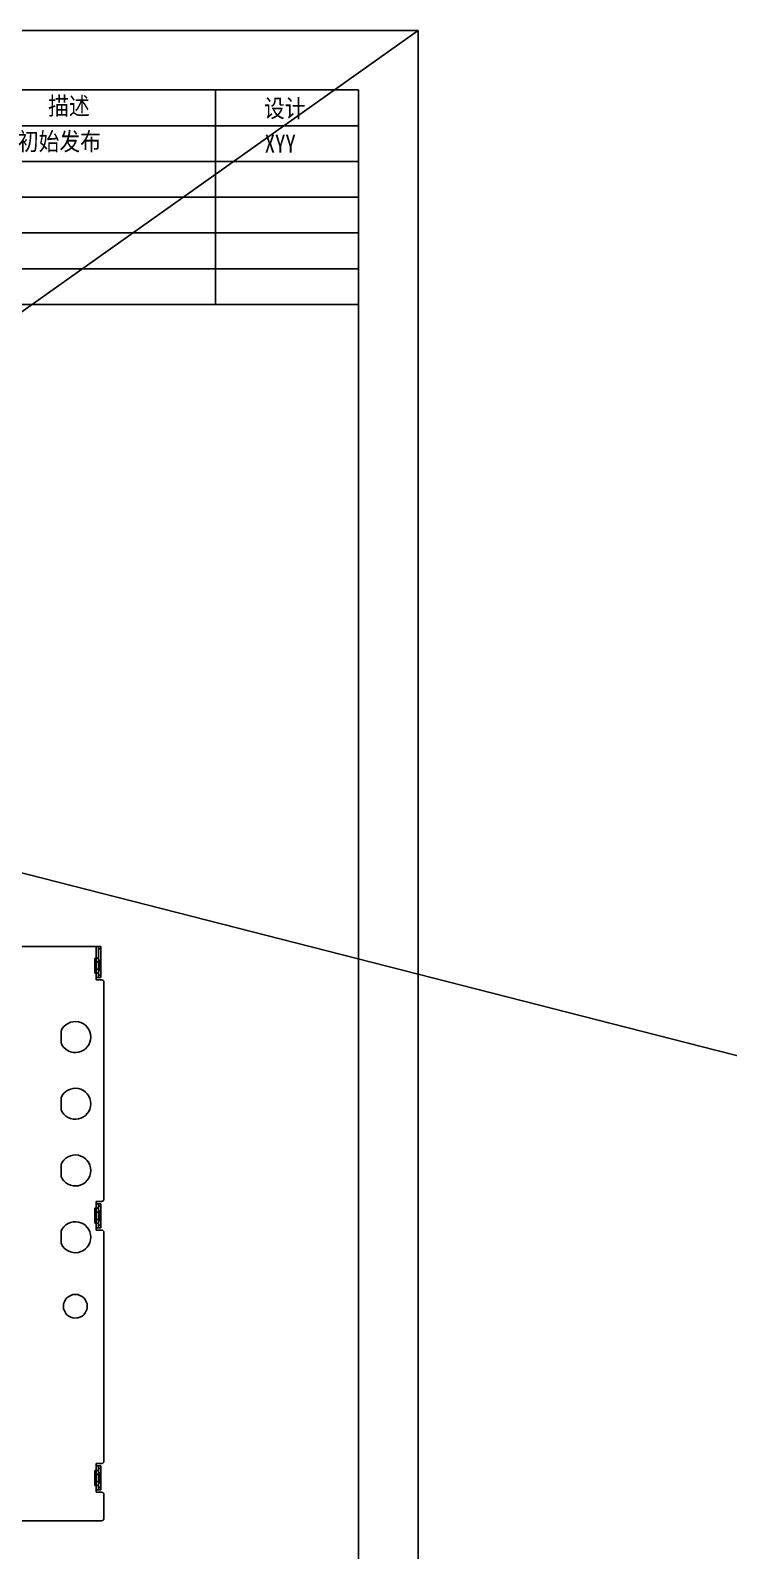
# Model space of a CAD drawing. Header units: millimetres. Extents: x 0 to 8948, y -1340 to 1100.
# Drawn here: x 1387 to 1680, y 462 to 1100 of the extents above; entities that cross this region are included whole.
import ezdxf

# ---------------------------------------------------------------- set-up
doc = ezdxf.new("R2010")
doc.units = ezdxf.units.MM
doc.header["$LTSCALE"] = 85.25
doc.linetypes.add('HIDDEN', pattern=[0.2, 0.1, -0.1])
doc.layers.get('0').update_dxf_attribs({"linetype": 'CONTINUOUS'})
doc.layers.add('02___PRT_ALL_AXES', color=7, linetype='CONTINUOUS')
doc.layers.add('DEFAULT_2', color=8, linetype='HIDDEN')
doc.styles.get("Standard").update_dxf_attribs({"font": 'txt', "width": 0.85})

msp = doc.modelspace()

# ---------------------------------------------------------------- linework, layer by layer
at = {"color": 7, "linetype": 'Continuous'}
for p, q in [((0, 1100), (1550, 1100)), ((1550, 0), (1550, 1100)), ((1376.693, 715.614), (1416.943, 715.614)), ((1414.943, 710.764), (1414.943, 715.614)), ((1415.943, 702.614), (1415.943, 715.614)), ((1415.943, 714.614), (1416.943, 714.614)), ((1415.943, 710.764), (1414.443, 710.764)), ((1414.443, 710.764), (1414.443, 704.464)), ((1415.943, 704.464), (1414.443, 704.464)), ((1414.943, 701.614), (1414.943, 704.464)), ((1414.943, 702.614), (1416.943, 702.614)), ((1415.943, 703.614), (1416.943, 703.614)), ((1417.193, 701.614), (1414.943, 701.614)), ((1418.193, 609.614), (1418.193, 700.614)), ((1417.193, 608.614), (1414.943, 608.614)), ((1414.943, 605.764), (1414.943, 608.614)), ((1414.943, 607.614), (1416.943, 607.614)), ((1415.943, 597.614), (1415.943, 607.614)), ((1415.943, 606.614), (1416.943, 606.614)), ((1415.943, 605.764), (1414.443, 605.764)), ((1414.443, 605.764), (1414.443, 599.464)), ((1415.943, 599.464), (1414.443, 599.464)), ((1414.943, 596.614), (1414.943, 599.464)), ((1414.943, 597.614), (1416.943, 597.614)), ((1417.193, 596.614), (1414.943, 596.614)), ((1415.943, 598.614), (1416.943, 598.614)), ((1418.193, 595.614), (1418.193, 499.614)), ((1417.193, 498.614), (1414.943, 498.614)), ((1414.943, 495.764), (1414.943, 498.614)), ((1414.943, 497.614), (1416.943, 497.614)), ((1415.943, 487.614), (1415.943, 497.614)), ((1415.943, 495.764), (1414.443, 495.764)), ((1414.443, 495.764), (1414.443, 489.464)), ((1415.943, 496.614), (1416.943, 496.614)), ((1415.943, 489.464), (1414.443, 489.464)), ((1414.943, 486.614), (1414.943, 489.464)), ((1414.943, 487.614), (1416.943, 487.614)), ((1417.193, 486.614), (1414.943, 486.614)), ((1415.943, 488.614), (1416.943, 488.614)), ((1418.193, 485.614), (1418.193, 475.614)), ((1376.693, 474.614), (1417.193, 474.614))]:
    msp.add_line(p, q, dxfattribs=at)
for p, q in [((0, 1100), (4304.922, 0)), ((0, 0), (1550, 1100))]:
    msp.add_line(p, q)
at = {"color": 3, "linetype": 'Continuous'}
for p, q in [((1416.943, 715.614), (1416.943, 702.614)), ((1416.943, 607.614), (1416.943, 597.614)), ((1416.943, 497.614), (1416.943, 487.614))]:
    msp.add_line(p, q, dxfattribs=at)
at = {"color": 7, "linetype": 'Continuous'}
msp.add_lwpolyline([(25, 25), (1525, 25), (1525, 1075), (25, 1075)], close=True, dxfattribs=at)
for points in [[(1525, 1045), (1285, 1045), (1285, 1030), (1525, 1030), (1525, 1075), (1285, 1075), (1285, 1060)], [(1465, 1075), (1465, 1030), (1465, 985)], [(1285, 1045), (1285, 1060), (1525, 1060)], [(1525, 1000), (1285, 1000), (1285, 1015), (1525, 1015)], [(1285, 1000), (1285, 985), (1525, 985)]]:
    msp.add_lwpolyline(points)
for centre, start, end in [((1417.193, 700.614), 0, 90), ((1417.193, 609.614), 270, 360), ((1417.193, 595.614), 0, 90), ((1417.193, 499.614), 270, 360), ((1417.193, 485.614), 0, 90), ((1417.193, 475.614), 270, 360)]:
    msp.add_arc(centre, 1, start, end, dxfattribs=at)
at = {"layer": '02___PRT_ALL_AXES', "color": 8, "linetype": 'HIDDEN'}
for p, q in [((1416.943, 709.714), (1415.943, 709.714)), ((1415.943, 705.514), (1415.943, 709.714)), ((1416.943, 705.514), (1416.943, 709.714)), ((1416.943, 705.514), (1415.943, 705.514)), ((1416.943, 604.714), (1415.943, 604.714)), ((1415.943, 600.514), (1415.943, 604.714)), ((1416.943, 600.514), (1415.943, 600.514)), ((1416.943, 600.514), (1416.943, 604.714)), ((1416.943, 494.714), (1415.943, 494.714)), ((1415.943, 490.514), (1415.943, 494.714)), ((1416.943, 490.514), (1416.943, 494.714)), ((1416.943, 490.514), (1415.943, 490.514))]:
    msp.add_line(p, q, dxfattribs=at)
at = {"layer": '02___PRT_ALL_AXES', "color": 7, "linetype": 'Continuous'}
for p, q in [((1400.193, 680.114), (1400.193, 675.114)), ((1400.193, 652.114), (1400.193, 647.114)), ((1400.193, 624.114), (1400.193, 619.114)), ((1400.193, 596.114), (1400.193, 591.114))]:
    msp.add_line(p, q, dxfattribs=at)
msp.add_circle((1406.193, 564.614), 5, dxfattribs=at)
for centre in [(1406.193, 677.614), (1406.193, 649.614), (1406.193, 621.614), (1406.193, 593.614)]:
    msp.add_arc(centre, 6.5, 202.619865, 157.380135, dxfattribs=at)
at = {"layer": 'DEFAULT_2', "color": 8, "linetype": 'HIDDEN'}
for p, q in [((1414.743, 709.114), (1414.443, 709.414)), ((1416.613, 709.114), (1414.743, 709.114)), ((1414.743, 709.114), (1414.743, 706.114)), ((1414.943, 704.464), (1414.943, 710.764)), ((1416.323, 709.739), (1415.943, 709.739)), ((1416.323, 709.514), (1416.813, 709.739)), ((1416.323, 705.489), (1416.323, 709.739)), ((1416.613, 709.114), (1416.913, 709.414)), ((1416.613, 709.114), (1416.613, 706.114)), ((1416.913, 709.739), (1416.813, 709.739)), ((1416.813, 709.739), (1416.813, 705.489)), ((1416.913, 705.489), (1416.913, 709.739)), ((1414.463, 707.551), (1414.443, 707.551)), ((1414.463, 707.55), (1414.443, 707.55)), ((1414.463, 707.523), (1414.443, 707.523)), ((1414.443, 707.518), (1414.463, 707.518)), ((1414.463, 707.512), (1414.443, 707.512)), ((1414.463, 707.51), (1414.443, 707.51)), ((1414.463, 707.504), (1414.443, 707.504)), ((1414.463, 707.503), (1414.443, 707.503)), ((1414.463, 707.478), (1414.443, 707.478)), ((1414.463, 707.471), (1414.443, 707.471)), ((1414.463, 707.444), (1414.443, 707.444)), ((1414.463, 707.399), (1414.443, 707.399)), ((1414.463, 707.387), (1414.443, 707.387)), ((1414.463, 707.363), (1414.443, 707.363)), ((1414.463, 707.353), (1414.443, 707.353)), ((1414.463, 707.353), (1414.443, 707.353)), ((1414.463, 707.337), (1414.443, 707.337)), ((1414.463, 707.259), (1414.443, 707.259)), ((1414.463, 707.256), (1414.443, 707.256)), ((1414.463, 707.251), (1414.443, 707.251)), ((1414.443, 707.251), (1414.463, 707.251)), ((1414.463, 707.244), (1414.443, 707.244)), ((1414.443, 707.222), (1414.463, 707.222)), ((1414.463, 707.222), (1414.443, 707.222)), ((1414.463, 707.221), (1414.443, 707.221)), ((1414.463, 707.211), (1414.443, 707.211)), ((1414.463, 707.171), (1414.443, 707.171)), ((1414.443, 707.17), (1414.463, 707.17)), ((1414.463, 707.03), (1414.443, 707.03)), ((1414.463, 707.018), (1414.443, 707.018)), ((1414.463, 706.859), (1414.443, 706.859)), ((1414.463, 706.852), (1414.443, 706.852)), ((1414.463, 706.824), (1414.443, 706.824)), ((1414.463, 706.812), (1414.443, 706.812)), ((1414.463, 706.783), (1414.443, 706.783)), ((1414.463, 706.776), (1414.443, 706.776)), ((1414.463, 706.748), (1414.443, 706.748)), ((1414.443, 706.713), (1414.463, 706.713)), ((1414.463, 706.584), (1414.443, 706.584)), ((1414.443, 706.576), (1414.463, 706.576)), ((1414.463, 706.546), (1414.443, 706.546)), ((1414.443, 706.528), (1414.463, 706.528)), ((1414.443, 706.518), (1414.463, 706.518)), ((1414.463, 706.505), (1414.443, 706.505)), ((1414.463, 706.477), (1414.443, 706.477)), ((1414.443, 706.459), (1414.463, 706.459)), ((1414.463, 706.383), (1414.443, 706.383)), ((1414.463, 706.382), (1414.443, 706.382)), ((1414.463, 706.375), (1414.443, 706.375)), ((1414.463, 706.346), (1414.443, 706.346)), ((1414.463, 706.307), (1414.443, 706.307)), ((1414.463, 706.305), (1414.443, 706.305)), ((1414.463, 706.295), (1414.443, 706.295)), ((1414.463, 706.294), (1414.443, 706.294)), ((1414.443, 706.283), (1414.463, 706.283)), ((1414.463, 706.271), (1414.443, 706.271)), ((1414.463, 706.26), (1414.443, 706.26)), ((1414.443, 706.236), (1414.463, 706.236)), ((1414.463, 706.229), (1414.443, 706.229)), ((1414.463, 706.17), (1414.443, 706.17)), ((1414.443, 706.162), (1414.463, 706.162)), ((1414.463, 706.129), (1414.443, 706.129)), ((1414.463, 706.128), (1414.443, 706.128)), ((1414.443, 706.127), (1414.463, 706.127)), ((1414.743, 706.114), (1414.443, 705.814)), ((1414.463, 706.113), (1414.443, 706.113)), ((1414.463, 706.101), (1414.443, 706.101)), ((1414.463, 706.098), (1414.443, 706.098)), ((1414.463, 706.097), (1414.443, 706.097)), ((1414.463, 706.088), (1414.443, 706.088)), ((1414.443, 706.083), (1414.463, 706.083)), ((1414.463, 706.07), (1414.443, 706.07)), ((1414.463, 706.068), (1414.443, 706.068)), ((1414.463, 706.052), (1414.443, 706.052)), ((1414.463, 706.046), (1414.443, 706.046)), ((1414.443, 706.021), (1414.463, 706.021)), ((1414.463, 706.009), (1414.443, 706.009)), ((1414.463, 706.009), (1414.443, 706.009)), ((1414.463, 705.948), (1414.443, 705.948)), ((1414.463, 705.947), (1414.443, 705.947)), ((1414.463, 705.939), (1414.443, 705.939)), ((1414.463, 705.938), (1414.443, 705.938)), ((1414.463, 705.925), (1414.443, 705.925)), ((1414.463, 705.922), (1414.443, 705.922)), ((1414.443, 705.919), (1414.463, 705.919)), ((1414.443, 705.905), (1414.463, 705.905)), ((1414.463, 705.904), (1414.443, 705.904)), ((1414.463, 705.902), (1414.443, 705.902)), ((1414.443, 705.9), (1414.463, 705.9)), ((1414.463, 705.882), (1414.443, 705.882)), ((1414.463, 705.815), (1414.443, 705.815)), ((1414.463, 705.808), (1414.443, 705.808)), ((1414.463, 705.806), (1414.443, 705.806)), ((1414.463, 705.802), (1414.443, 705.802)), ((1414.463, 705.772), (1414.443, 705.772)), ((1414.463, 705.76), (1414.443, 705.76)), ((1414.463, 705.715), (1414.443, 705.715)), ((1414.443, 705.714), (1414.463, 705.714)), ((1414.463, 705.703), (1414.443, 705.703)), ((1414.463, 705.692), (1414.443, 705.692)), ((1414.463, 705.686), (1414.443, 705.686)), ((1414.463, 705.685), (1414.443, 705.685)), ((1414.463, 705.658), (1414.443, 705.658)), ((1414.463, 705.656), (1414.443, 705.656)), ((1414.443, 705.655), (1414.463, 705.655)), ((1414.463, 705.635), (1414.443, 705.635)), ((1414.443, 705.623), (1414.463, 705.623)), ((1414.463, 705.614), (1414.443, 705.614)), ((1414.463, 705.581), (1414.443, 705.581)), ((1414.463, 705.5), (1414.443, 705.5)), ((1414.463, 705.467), (1414.443, 705.467)), ((1414.443, 705.244), (1414.463, 705.244)), ((1414.463, 705.234), (1414.443, 705.234)), ((1414.463, 705.223), (1414.443, 705.223)), ((1414.443, 705.222), (1414.463, 705.222)), ((1414.463, 705.221), (1414.443, 705.221)), ((1414.443, 705.22), (1414.463, 705.22)), ((1414.463, 705.182), (1414.443, 705.182)), ((1414.443, 705.175), (1414.463, 705.175)), ((1414.463, 705.152), (1414.443, 705.152)), ((1414.463, 705.139), (1414.443, 705.139)), ((1414.463, 707.551), (1414.463, 707.17)), ((1414.463, 707.03), (1414.463, 705.139)), ((1416.613, 706.114), (1414.743, 706.114)), ((1416.323, 705.489), (1415.943, 705.489)), ((1416.323, 705.714), (1416.813, 705.489)), ((1416.613, 706.114), (1416.913, 705.814)), ((1416.913, 705.489), (1416.813, 705.489)), ((1414.743, 604.114), (1414.443, 604.414)), ((1414.463, 602.551), (1414.443, 602.551)), ((1414.463, 602.55), (1414.443, 602.55)), ((1414.463, 602.523), (1414.443, 602.523)), ((1414.443, 602.518), (1414.463, 602.518)), ((1414.463, 602.512), (1414.443, 602.512)), ((1414.463, 602.51), (1414.443, 602.51)), ((1414.463, 602.504), (1414.443, 602.504)), ((1414.463, 602.503), (1414.443, 602.503)), ((1414.463, 602.478), (1414.443, 602.478)), ((1414.463, 602.471), (1414.443, 602.471)), ((1414.463, 602.444), (1414.443, 602.444)), ((1414.463, 602.399), (1414.443, 602.399)), ((1414.463, 602.387), (1414.443, 602.387)), ((1414.463, 602.363), (1414.443, 602.363)), ((1414.463, 602.353), (1414.443, 602.353)), ((1414.463, 602.353), (1414.443, 602.353)), ((1414.463, 602.337), (1414.443, 602.337)), ((1414.463, 602.259), (1414.443, 602.259)), ((1414.463, 602.256), (1414.443, 602.256)), ((1414.463, 602.251), (1414.443, 602.251)), ((1414.443, 602.251), (1414.463, 602.251)), ((1414.463, 602.244), (1414.443, 602.244)), ((1414.443, 602.222), (1414.463, 602.222)), ((1414.463, 602.222), (1414.443, 602.222)), ((1414.463, 602.221), (1414.443, 602.221)), ((1414.463, 602.211), (1414.443, 602.211)), ((1414.463, 602.171), (1414.443, 602.171)), ((1414.443, 602.17), (1414.463, 602.17)), ((1414.463, 602.03), (1414.443, 602.03)), ((1414.463, 602.018), (1414.443, 602.018)), ((1414.463, 601.859), (1414.443, 601.859)), ((1414.463, 601.852), (1414.443, 601.852)), ((1414.463, 601.824), (1414.443, 601.824)), ((1414.463, 601.812), (1414.443, 601.812)), ((1414.463, 601.783), (1414.443, 601.783)), ((1414.463, 601.776), (1414.443, 601.776)), ((1414.463, 601.748), (1414.443, 601.748)), ((1414.443, 601.713), (1414.463, 601.713)), ((1414.463, 601.584), (1414.443, 601.584)), ((1414.443, 601.576), (1414.463, 601.576)), ((1414.463, 601.546), (1414.443, 601.546)), ((1414.443, 601.528), (1414.463, 601.528)), ((1414.443, 601.518), (1414.463, 601.518)), ((1414.463, 601.505), (1414.443, 601.505)), ((1414.463, 601.477), (1414.443, 601.477)), ((1414.443, 601.459), (1414.463, 601.459)), ((1414.463, 601.383), (1414.443, 601.383)), ((1414.463, 601.382), (1414.443, 601.382)), ((1414.463, 601.375), (1414.443, 601.375)), ((1414.463, 601.346), (1414.443, 601.346)), ((1414.463, 601.307), (1414.443, 601.307)), ((1414.463, 601.305), (1414.443, 601.305)), ((1414.463, 601.295), (1414.443, 601.295)), ((1414.463, 601.294), (1414.443, 601.294)), ((1414.443, 601.283), (1414.463, 601.283)), ((1414.463, 601.271), (1414.443, 601.271)), ((1414.463, 601.26), (1414.443, 601.26)), ((1414.443, 601.236), (1414.463, 601.236)), ((1414.463, 601.229), (1414.443, 601.229)), ((1414.463, 601.17), (1414.443, 601.17)), ((1414.443, 601.162), (1414.463, 601.162)), ((1414.463, 601.129), (1414.443, 601.129)), ((1414.463, 601.128), (1414.443, 601.128)), ((1414.443, 601.127), (1414.463, 601.127)), ((1414.743, 601.114), (1414.443, 600.814)), ((1414.463, 601.113), (1414.443, 601.113)), ((1414.463, 601.101), (1414.443, 601.101)), ((1414.463, 601.098), (1414.443, 601.098)), ((1414.463, 601.097), (1414.443, 601.097)), ((1414.463, 601.088), (1414.443, 601.088)), ((1414.443, 601.083), (1414.463, 601.083)), ((1414.463, 601.07), (1414.443, 601.07)), ((1414.463, 601.068), (1414.443, 601.068)), ((1414.463, 601.052), (1414.443, 601.052)), ((1414.463, 601.046), (1414.443, 601.046)), ((1414.443, 601.021), (1414.463, 601.021)), ((1414.463, 601.009), (1414.443, 601.009)), ((1414.463, 601.009), (1414.443, 601.009)), ((1414.463, 600.948), (1414.443, 600.948)), ((1414.463, 600.947), (1414.443, 600.947)), ((1414.463, 600.939), (1414.443, 600.939)), ((1414.463, 600.938), (1414.443, 600.938)), ((1414.463, 600.925), (1414.443, 600.925)), ((1414.463, 600.922), (1414.443, 600.922)), ((1414.443, 600.919), (1414.463, 600.919)), ((1414.443, 600.905), (1414.463, 600.905)), ((1414.463, 600.904), (1414.443, 600.904)), ((1414.463, 600.902), (1414.443, 600.902)), ((1414.443, 600.9), (1414.463, 600.9)), ((1414.463, 600.882), (1414.443, 600.882)), ((1414.463, 600.815), (1414.443, 600.815)), ((1414.463, 600.808), (1414.443, 600.808)), ((1414.463, 600.806), (1414.443, 600.806)), ((1414.463, 600.802), (1414.443, 600.802)), ((1414.463, 600.772), (1414.443, 600.772)), ((1414.463, 600.76), (1414.443, 600.76)), ((1414.463, 600.715), (1414.443, 600.715)), ((1414.443, 600.714), (1414.463, 600.714)), ((1414.463, 600.703), (1414.443, 600.703)), ((1414.463, 600.692), (1414.443, 600.692)), ((1414.463, 600.686), (1414.443, 600.686)), ((1414.463, 600.685), (1414.443, 600.685)), ((1414.463, 600.658), (1414.443, 600.658)), ((1414.463, 600.656), (1414.443, 600.656)), ((1414.443, 600.655), (1414.463, 600.655)), ((1414.463, 600.635), (1414.443, 600.635)), ((1414.443, 600.623), (1414.463, 600.623)), ((1414.463, 600.614), (1414.443, 600.614)), ((1414.463, 600.581), (1414.443, 600.581)), ((1414.463, 600.5), (1414.443, 600.5)), ((1414.463, 600.467), (1414.443, 600.467)), ((1414.443, 600.244), (1414.463, 600.244)), ((1414.463, 600.234), (1414.443, 600.234)), ((1414.463, 600.223), (1414.443, 600.223)), ((1414.443, 600.222), (1414.463, 600.222)), ((1414.463, 600.221), (1414.443, 600.221)), ((1414.443, 600.22), (1414.463, 600.22)), ((1414.463, 600.182), (1414.443, 600.182)), ((1414.443, 600.175), (1414.463, 600.175)), ((1414.463, 600.152), (1414.443, 600.152)), ((1414.463, 600.139), (1414.443, 600.139)), ((1414.463, 602.551), (1414.463, 602.17)), ((1414.463, 602.03), (1414.463, 600.139)), ((1416.613, 604.114), (1414.743, 604.114)), ((1414.743, 604.114), (1414.743, 601.114)), ((1416.613, 601.114), (1414.743, 601.114)), ((1414.943, 599.464), (1414.943, 605.764)), ((1416.323, 604.739), (1415.943, 604.739)), ((1416.323, 600.489), (1415.943, 600.489)), ((1416.323, 604.514), (1416.813, 604.739)), ((1416.323, 600.489), (1416.323, 604.739)), ((1416.323, 600.714), (1416.813, 600.489)), ((1416.613, 604.114), (1416.913, 604.414)), ((1416.613, 604.114), (1416.613, 601.114)), ((1416.613, 601.114), (1416.913, 600.814)), ((1416.913, 604.739), (1416.813, 604.739)), ((1416.813, 604.739), (1416.813, 600.489)), ((1416.913, 600.489), (1416.813, 600.489)), ((1416.913, 600.489), (1416.913, 604.739)), ((1414.743, 494.114), (1414.443, 494.414)), ((1414.463, 492.551), (1414.443, 492.551)), ((1414.463, 492.55), (1414.443, 492.55)), ((1414.463, 492.523), (1414.443, 492.523)), ((1414.443, 492.518), (1414.463, 492.518)), ((1414.463, 492.512), (1414.443, 492.512)), ((1414.463, 492.51), (1414.443, 492.51)), ((1414.463, 492.504), (1414.443, 492.504)), ((1414.463, 492.503), (1414.443, 492.503)), ((1414.463, 492.478), (1414.443, 492.478)), ((1414.463, 492.471), (1414.443, 492.471)), ((1414.463, 492.444), (1414.443, 492.444)), ((1414.463, 492.399), (1414.443, 492.399)), ((1414.463, 492.387), (1414.443, 492.387)), ((1414.463, 492.363), (1414.443, 492.363)), ((1414.463, 492.353), (1414.443, 492.353)), ((1414.463, 492.353), (1414.443, 492.353)), ((1414.463, 492.337), (1414.443, 492.337)), ((1414.463, 492.259), (1414.443, 492.259)), ((1414.463, 492.256), (1414.443, 492.256)), ((1414.463, 492.251), (1414.443, 492.251)), ((1414.443, 492.251), (1414.463, 492.251)), ((1414.463, 492.244), (1414.443, 492.244)), ((1414.443, 492.222), (1414.463, 492.222)), ((1414.463, 492.222), (1414.443, 492.222)), ((1414.463, 492.221), (1414.443, 492.221)), ((1414.463, 492.211), (1414.443, 492.211)), ((1414.463, 492.171), (1414.443, 492.171)), ((1414.443, 492.17), (1414.463, 492.17)), ((1414.463, 492.03), (1414.443, 492.03)), ((1414.463, 492.018), (1414.443, 492.018)), ((1414.463, 491.859), (1414.443, 491.859)), ((1414.463, 491.852), (1414.443, 491.852)), ((1414.463, 491.824), (1414.443, 491.824)), ((1414.463, 491.812), (1414.443, 491.812)), ((1414.463, 491.783), (1414.443, 491.783)), ((1414.463, 491.776), (1414.443, 491.776)), ((1414.463, 491.748), (1414.443, 491.748)), ((1414.443, 491.713), (1414.463, 491.713)), ((1414.463, 491.584), (1414.443, 491.584)), ((1414.443, 491.576), (1414.463, 491.576)), ((1414.463, 491.546), (1414.443, 491.546)), ((1414.443, 491.528), (1414.463, 491.528)), ((1414.443, 491.518), (1414.463, 491.518)), ((1414.463, 491.505), (1414.443, 491.505)), ((1414.463, 491.477), (1414.443, 491.477)), ((1414.443, 491.459), (1414.463, 491.459)), ((1414.463, 491.383), (1414.443, 491.383)), ((1414.463, 491.382), (1414.443, 491.382)), ((1414.463, 491.375), (1414.443, 491.375)), ((1414.463, 491.346), (1414.443, 491.346)), ((1414.463, 491.307), (1414.443, 491.307)), ((1414.463, 491.305), (1414.443, 491.305)), ((1414.463, 491.295), (1414.443, 491.295)), ((1414.463, 491.294), (1414.443, 491.294)), ((1414.443, 491.283), (1414.463, 491.283)), ((1414.463, 491.271), (1414.443, 491.271)), ((1414.463, 491.26), (1414.443, 491.26)), ((1414.443, 491.236), (1414.463, 491.236)), ((1414.463, 491.229), (1414.443, 491.229)), ((1414.463, 492.551), (1414.463, 492.17)), ((1414.463, 492.03), (1414.463, 490.139)), ((1416.613, 494.114), (1414.743, 494.114)), ((1414.743, 494.114), (1414.743, 491.114)), ((1414.943, 489.464), (1414.943, 495.764)), ((1416.323, 494.739), (1415.943, 494.739)), ((1416.323, 494.514), (1416.813, 494.739)), ((1416.323, 490.489), (1416.323, 494.739)), ((1416.613, 494.114), (1416.913, 494.414)), ((1416.613, 494.114), (1416.613, 491.114)), ((1416.913, 494.739), (1416.813, 494.739)), ((1416.813, 494.739), (1416.813, 490.489)), ((1416.913, 490.489), (1416.913, 494.739)), ((1414.463, 491.17), (1414.443, 491.17)), ((1414.443, 491.162), (1414.463, 491.162)), ((1414.463, 491.129), (1414.443, 491.129)), ((1414.463, 491.128), (1414.443, 491.128)), ((1414.443, 491.127), (1414.463, 491.127)), ((1414.743, 491.114), (1414.443, 490.814)), ((1414.463, 491.113), (1414.443, 491.113)), ((1414.463, 491.101), (1414.443, 491.101)), ((1414.463, 491.098), (1414.443, 491.098)), ((1414.463, 491.097), (1414.443, 491.097)), ((1414.463, 491.088), (1414.443, 491.088)), ((1414.443, 491.083), (1414.463, 491.083)), ((1414.463, 491.07), (1414.443, 491.07)), ((1414.463, 491.068), (1414.443, 491.068)), ((1414.463, 491.052), (1414.443, 491.052)), ((1414.463, 491.046), (1414.443, 491.046)), ((1414.443, 491.021), (1414.463, 491.021)), ((1414.463, 491.009), (1414.443, 491.009)), ((1414.463, 491.009), (1414.443, 491.009)), ((1414.463, 490.948), (1414.443, 490.948)), ((1414.463, 490.947), (1414.443, 490.947)), ((1414.463, 490.939), (1414.443, 490.939)), ((1414.463, 490.938), (1414.443, 490.938)), ((1414.463, 490.925), (1414.443, 490.925)), ((1414.463, 490.922), (1414.443, 490.922)), ((1414.443, 490.919), (1414.463, 490.919)), ((1414.443, 490.905), (1414.463, 490.905)), ((1414.463, 490.904), (1414.443, 490.904)), ((1414.463, 490.902), (1414.443, 490.902)), ((1414.443, 490.9), (1414.463, 490.9)), ((1414.463, 490.882), (1414.443, 490.882)), ((1414.463, 490.815), (1414.443, 490.815)), ((1414.463, 490.808), (1414.443, 490.808)), ((1414.463, 490.806), (1414.443, 490.806)), ((1414.463, 490.802), (1414.443, 490.802)), ((1414.463, 490.772), (1414.443, 490.772)), ((1414.463, 490.76), (1414.443, 490.76)), ((1414.463, 490.715), (1414.443, 490.715)), ((1414.443, 490.714), (1414.463, 490.714)), ((1414.463, 490.703), (1414.443, 490.703)), ((1414.463, 490.692), (1414.443, 490.692)), ((1414.463, 490.686), (1414.443, 490.686)), ((1414.463, 490.685), (1414.443, 490.685)), ((1414.463, 490.658), (1414.443, 490.658)), ((1414.463, 490.656), (1414.443, 490.656)), ((1414.443, 490.655), (1414.463, 490.655)), ((1414.463, 490.635), (1414.443, 490.635)), ((1414.443, 490.623), (1414.463, 490.623)), ((1414.463, 490.614), (1414.443, 490.614)), ((1414.463, 490.581), (1414.443, 490.581)), ((1414.463, 490.5), (1414.443, 490.5)), ((1414.463, 490.467), (1414.443, 490.467)), ((1414.443, 490.244), (1414.463, 490.244)), ((1414.463, 490.234), (1414.443, 490.234)), ((1414.463, 490.223), (1414.443, 490.223)), ((1414.443, 490.222), (1414.463, 490.222)), ((1414.463, 490.221), (1414.443, 490.221)), ((1414.443, 490.22), (1414.463, 490.22)), ((1414.463, 490.182), (1414.443, 490.182)), ((1414.443, 490.175), (1414.463, 490.175)), ((1414.463, 490.152), (1414.443, 490.152)), ((1414.463, 490.139), (1414.443, 490.139)), ((1416.613, 491.114), (1414.743, 491.114)), ((1416.323, 490.489), (1415.943, 490.489)), ((1416.323, 490.714), (1416.813, 490.489)), ((1416.613, 491.114), (1416.913, 490.814)), ((1416.913, 490.489), (1416.813, 490.489))]:
    msp.add_line(p, q, dxfattribs=at)

# ---------------------------------------------------------------- texts
at = {"lineweight": -3, "char_height": 7.5163, "attachment_point": 5}
for s, insert, width in [('{\\fSimSun|b0|i0|c134|p54;描述}', (1403.5, 1067.892), 32.26492), ('{\\fSimSun|b0|i0|c134|p54;设计}', (1494.082, 1066.877), 32.26492), ('{\\fSimSun|b0|i0|c134|p54;初始发布}', (1399.51, 1052.997), 49.01933), ('{\\fSimSun|b0|i0|c134|p54;XYY}', (1492.165, 1052.445), 32.26492)]:
    msp.add_mtext(s, dxfattribs=dict(at, insert=insert, width=width))

doc.saveas('drawing.dxf')
